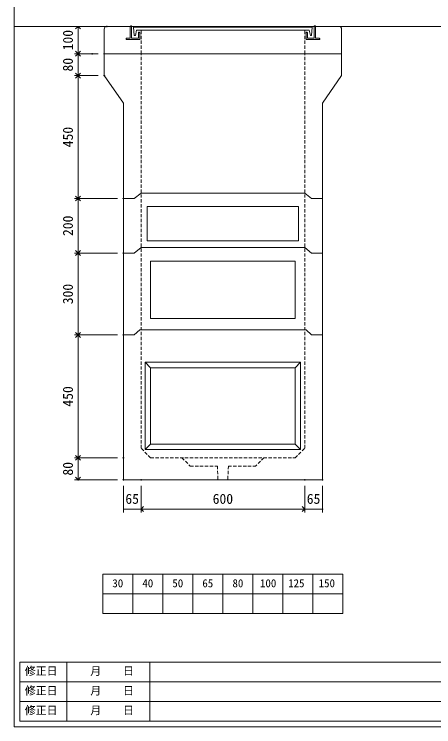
# Model space of a CAD drawing. Units: millimetres, scale not verified. Extents: x -4890 to 18490, y -2316 to 2316.
# Drawn here: x -1230 to 308, y -1959 to 651 of the extents above; entities that cross this region are included whole.
import ezdxf
from ezdxf.enums import TextEntityAlignment as Align

# ---------------------------------------------------------------- set-up
doc = ezdxf.new("R2010")
doc.units = ezdxf.units.MM
doc.header["$LTSCALE"] = 10
doc.header["$PDMODE"] = 32
doc.header["$PDSIZE"] = 2
doc.linetypes.add('DASHED1', pattern=[1.8, 1.2, -0.6])
doc.linetypes.add('USER2', pattern=[50.8, 31.75, -6.35, 6.35, -6.35])
doc.layers.add('0-1_Defpoints', color=7, linetype='Continuous')
for name, color, linetype, lineweight in [('0-2_waku', 7, 'Continuous', 18), ('0-3_gaikei', 7, 'Continuous', 18), ('0-4_kakure', 7, 'DASHED1', 5), ('0-5_sunpou', 7, 'Continuous', 5), ('0-9_uchigawa', 6, 'Continuous', 18), ('0-B_futa', 3, 'Continuous', 18), ('0-C_GL', 4, 'Continuous', 18), ('0-E_文字１', 7, 'Continuous', 18), ('1-3_uchigawa2', 6, 'USER2', 18)]:
    doc.layers.add(name, color=color, linetype=linetype, lineweight=lineweight)
doc.styles.add('ＭＳ ゴシック', font='')
doc.styles.get('ＭＳ ゴシック').set_extended_font_data('MS Gothic')

# ---------------------------------------------------------------- blocks, each defined once
blk = doc.blocks.new('D41')
at = {"layer": '0-1_Defpoints'}
for p in [(617.32, 1134.36), (682.32, 1134.36), (682.32, 1026.89)]:
    blk.add_point(p, dxfattribs=at)
at = {"layer": '0-5_sunpou'}
for p, q in [((617.32, 1112.36), (617.32, 1013.89)), ((682.32, 1112.36), (682.32, 1013.89)), ((617.32, 1026.89), (682.32, 1026.89))]:
    blk.add_line(p, q, dxfattribs=at)
at = {"layer": '0-5_sunpou', "style": 'ＭＳ ゴシック'}
blk.add_text('65', height=36.66, dxfattribs=at).set_placement((624.82, 1034.89), align=Align.BOTTOM_LEFT)
blk = doc.blocks.new('_Open90')
at = {"layer": '0-5_sunpou'}
blk.add_line((0, 0), (-1, 0), dxfattribs=at)
blk.add_lwpolyline([(-0.5, 0.5), (0, 0), (-0.5, -0.5)], dxfattribs=at)
blk = doc.blocks.new('D42')
at = {"layer": '0-1_Defpoints'}
for p in [(682.32, 1134.36), (1282.32, 1134.36), (1282.32, 1026.89)]:
    blk.add_point(p, dxfattribs=at)
at = {"layer": '0-5_sunpou'}
for p, q in [((682.32, 1112.36), (682.32, 1013.89)), ((1282.32, 1112.36), (1282.32, 1013.89)), ((700.32, 1026.89), (1264.32, 1026.89))]:
    blk.add_line(p, q, dxfattribs=at)
at = {"layer": '0-5_sunpou', "xscale": 18, "yscale": 18, "rotation": 180}
blk.add_blockref('_Open90', (682.32, 1026.89), dxfattribs=at)
at = {"layer": '0-5_sunpou', "xscale": 18, "yscale": 18}
blk.add_blockref('_Open90', (1282.32, 1026.89), dxfattribs=at)
at = {"layer": '0-5_sunpou', "style": 'ＭＳ ゴシック'}
blk.add_text('600', height=36.66, dxfattribs=at).set_placement((944.82, 1034.89), align=Align.BOTTOM_LEFT)
blk = doc.blocks.new('D43')
at = {"layer": '0-1_Defpoints'}
for p in [(1282.32, 1134.36), (1347.32, 1134.36), (1347.32, 1026.89)]:
    blk.add_point(p, dxfattribs=at)
at = {"layer": '0-5_sunpou'}
for p, q in [((1282.32, 1112.36), (1282.32, 1013.89)), ((1347.32, 1112.36), (1347.32, 1013.89)), ((1282.32, 1026.89), (1347.32, 1026.89))]:
    blk.add_line(p, q, dxfattribs=at)
at = {"layer": '0-5_sunpou', "style": 'ＭＳ ゴシック'}
blk.add_text('65', height=36.66, dxfattribs=at).set_placement((1289.82, 1034.89), align=Align.BOTTOM_LEFT)
blk = doc.blocks.new('D31')
at = {"layer": '0-1_Defpoints'}
for p in [(557.32, 2794.36), (451.29, 2694.36), (503.32, 2694.36)]:
    blk.add_point(p, dxfattribs=at)
at = {"layer": '0-5_sunpou'}
for p, q in [((535.32, 2794.36), (438.29, 2794.36)), ((451.29, 2776.36), (451.29, 2712.36)), ((481.32, 2694.36), (438.29, 2694.36))]:
    blk.add_line(p, q, dxfattribs=at)
at = {"layer": '0-5_sunpou', "xscale": 18, "yscale": 18}
for p, rotation in [((451.29, 2794.36), 90), ((451.29, 2694.36), 270)]:
    blk.add_blockref('_Open90', p, dxfattribs=dict(at, rotation=rotation))
at = {"layer": '0-5_sunpou', "style": 'ＭＳ ゴシック'}
blk.add_text('100', height=36.66, rotation=90, dxfattribs=at).set_placement((443.29, 2706.86), align=Align.BOTTOM_LEFT)
blk = doc.blocks.new('D32')
at = {"layer": '0-1_Defpoints'}
for p in [(547.32, 2694.36), (451.29, 2614.36), (547.32, 2614.36)]:
    blk.add_point(p, dxfattribs=at)
at = {"layer": '0-5_sunpou'}
for p, q in [((525.32, 2694.36), (438.29, 2694.36)), ((451.29, 2676.36), (451.29, 2632.36)), ((525.32, 2614.36), (438.29, 2614.36))]:
    blk.add_line(p, q, dxfattribs=at)
at = {"layer": '0-5_sunpou', "xscale": 18, "yscale": 18}
for p, rotation in [((451.29, 2694.36), 90), ((451.29, 2614.36), 270)]:
    blk.add_blockref('_Open90', p, dxfattribs=dict(at, rotation=rotation))
at = {"layer": '0-5_sunpou', "style": 'ＭＳ ゴシック'}
blk.add_text('80', height=36.66, rotation=90, dxfattribs=at).set_placement((443.29, 2629.36), align=Align.BOTTOM_LEFT)
blk = doc.blocks.new('D33')
at = {"layer": '0-1_Defpoints'}
for p in [(547.32, 2614.36), (451.29, 2164.36), (617.32, 2164.36)]:
    blk.add_point(p, dxfattribs=at)
at = {"layer": '0-5_sunpou'}
for p, q in [((525.32, 2614.36), (438.29, 2614.36)), ((451.29, 2596.36), (451.29, 2182.36)), ((595.32, 2164.36), (438.29, 2164.36))]:
    blk.add_line(p, q, dxfattribs=at)
at = {"layer": '0-5_sunpou', "xscale": 18, "yscale": 18}
for p, rotation in [((451.29, 2614.36), 90), ((451.29, 2164.36), 270)]:
    blk.add_blockref('_Open90', p, dxfattribs=dict(at, rotation=rotation))
at = {"layer": '0-5_sunpou', "style": 'ＭＳ ゴシック'}
blk.add_text('450', height=36.66, rotation=90, dxfattribs=at).set_placement((443.29, 2351.86), align=Align.BOTTOM_LEFT)
blk = doc.blocks.new('D34')
at = {"layer": '0-1_Defpoints'}
for p in [(617.32, 2164.36), (451.29, 1964.36), (617.32, 1964.36)]:
    blk.add_point(p, dxfattribs=at)
at = {"layer": '0-5_sunpou'}
for p, q in [((595.32, 2164.36), (438.29, 2164.36)), ((451.29, 2146.36), (451.29, 1982.36)), ((595.32, 1964.36), (438.29, 1964.36))]:
    blk.add_line(p, q, dxfattribs=at)
at = {"layer": '0-5_sunpou', "xscale": 18, "yscale": 18}
for p, rotation in [((451.29, 2164.36), 90), ((451.29, 1964.36), 270)]:
    blk.add_blockref('_Open90', p, dxfattribs=dict(at, rotation=rotation))
at = {"layer": '0-5_sunpou', "style": 'ＭＳ ゴシック'}
blk.add_text('200', height=36.66, rotation=90, dxfattribs=at).set_placement((443.29, 2026.86), align=Align.BOTTOM_LEFT)
blk = doc.blocks.new('D35')
at = {"layer": '0-1_Defpoints'}
for p in [(617.32, 1964.36), (451.29, 1664.36), (617.32, 1664.36)]:
    blk.add_point(p, dxfattribs=at)
at = {"layer": '0-5_sunpou'}
for p, q in [((595.32, 1964.36), (438.29, 1964.36)), ((451.29, 1946.36), (451.29, 1682.36)), ((595.32, 1664.36), (438.29, 1664.36))]:
    blk.add_line(p, q, dxfattribs=at)
at = {"layer": '0-5_sunpou', "xscale": 18, "yscale": 18}
for p, rotation in [((451.29, 1964.36), 90), ((451.29, 1664.36), 270)]:
    blk.add_blockref('_Open90', p, dxfattribs=dict(at, rotation=rotation))
at = {"layer": '0-5_sunpou', "style": 'ＭＳ ゴシック'}
blk.add_text('300', height=36.66, rotation=90, dxfattribs=at).set_placement((443.29, 1776.86), align=Align.BOTTOM_LEFT)
blk = doc.blocks.new('D36')
at = {"layer": '0-1_Defpoints'}
for p in [(617.32, 1664.36), (451.29, 1214.36), (617.32, 1214.36)]:
    blk.add_point(p, dxfattribs=at)
at = {"layer": '0-5_sunpou'}
for p, q in [((595.32, 1664.36), (438.29, 1664.36)), ((451.29, 1646.36), (451.29, 1232.36)), ((595.32, 1214.36), (438.29, 1214.36))]:
    blk.add_line(p, q, dxfattribs=at)
at = {"layer": '0-5_sunpou', "xscale": 18, "yscale": 18}
for p, rotation in [((451.29, 1664.36), 90), ((451.29, 1214.36), 270)]:
    blk.add_blockref('_Open90', p, dxfattribs=dict(at, rotation=rotation))
at = {"layer": '0-5_sunpou', "style": 'ＭＳ ゴシック'}
blk.add_text('450', height=36.66, rotation=90, dxfattribs=at).set_placement((443.29, 1401.86), align=Align.BOTTOM_LEFT)
blk = doc.blocks.new('D37')
at = {"layer": '0-1_Defpoints'}
for p in [(617.32, 1214.36), (451.29, 1134.36), (617.32, 1134.36)]:
    blk.add_point(p, dxfattribs=at)
at = {"layer": '0-5_sunpou'}
for p, q in [((595.32, 1214.36), (438.29, 1214.36)), ((451.29, 1196.36), (451.29, 1152.36)), ((595.32, 1134.36), (438.29, 1134.36))]:
    blk.add_line(p, q, dxfattribs=at)
at = {"layer": '0-5_sunpou', "xscale": 18, "yscale": 18}
for p, rotation in [((451.29, 1214.36), 90), ((451.29, 1134.36), 270)]:
    blk.add_blockref('_Open90', p, dxfattribs=dict(at, rotation=rotation))
at = {"layer": '0-5_sunpou', "style": 'ＭＳ ゴシック'}
blk.add_text('80', height=36.66, rotation=90, dxfattribs=at).set_placement((443.29, 1149.36), align=Align.BOTTOM_LEFT)

msp = doc.modelspace()

# ---------------------------------------------------------------- linework, layer by layer
at = {"layer": '0-2_waku'}
for p, q in [((-1229.63, 2316), (-1229.63, -1959)), ((-904.63, -1400), (-24.63, -1400)), ((-904.63, -1400), (-904.63, -1544)), ((-904.63, -1400), (-904.63, -1544)), ((-904.63, -1400), (-904.63, -1544)), ((-904.63, -1400), (-904.63, -1544)), ((-794.63, -1400), (-794.63, -1544)), ((-684.63, -1400), (-684.63, -1544)), ((-684.63, -1400), (-684.63, -1544)), ((-574.63, -1400), (-574.63, -1544)), ((-464.63, -1400), (-464.63, -1544)), ((-354.63, -1400), (-354.63, -1544)), ((-244.63, -1400), (-244.63, -1544)), ((-134.63, -1400), (-134.63, -1544)), ((-24.63, -1400), (-24.63, -1544)), ((-904.63, -1472), (-24.63, -1472)), ((-904.63, -1544), (-24.63, -1544)), ((-1209.63, -1723), (-1209.63, -1939)), ((-1209.63, -1723), (818.37, -1723)), ((-1037.13, -1723), (-1037.13, -1939)), ((-732.13, -1723), (-732.13, -1939)), ((-732.13, -1723), (-732.13, -1939)), ((-1209.63, -1795), (818.37, -1795)), ((-1209.63, -1867), (530.37, -1867)), ((-1209.63, -1939), (818.37, -1939)), ((-1229.63, -1959), (4890.37, -1959)), ((-1229.63, -1959), (4890.37, -1959))]:
    msp.add_line(p, q, dxfattribs=at)
at = {"layer": '0-3_gaikei'}
for p, q in [((-889.63, 606), (-804.64, 606)), ((-124.63, 606), (-39.63, 606)), ((-899.63, 506), (-899.63, 596)), ((-29.63, 506), (-29.63, 596)), ((-899.63, 506), (-899.63, 426)), ((-899.63, 506), (-789.63, 506)), ((-899.63, 506), (-789.63, 506)), ((-899.63, 506), (-789.63, 506)), ((-899.63, 506), (-789.63, 506)), ((-864.63, 506), (-64.63, 506)), ((-864.63, 506), (-64.63, 506)), ((-864.63, 506), (-64.63, 506)), ((-864.63, 506), (-64.63, 506)), ((-29.63, 506), (-139.63, 506)), ((-29.63, 506), (-139.63, 506)), ((-29.63, 506), (-139.63, 506)), ((-29.63, 506), (-139.63, 506)), ((-29.63, 506), (-29.63, 426)), ((-829.63, 325), (-899.63, 426)), ((-99.63, 325), (-29.63, 426)), ((-829.63, 325), (-829.63, -1054)), ((-99.63, 325), (-99.63, -1054)), ((-829.63, -24), (-789.63, -24)), ((-829.63, -24), (-789.63, -24)), ((-789.63, -24), (-764.63, -4)), ((-764.63, -4), (-164.63, -4)), ((-164.63, -4), (-139.63, -24)), ((-139.63, -24), (-99.63, -24)), ((-99.63, -24), (-139.63, -24)), ((-99.63, -24), (-139.63, -24)), ((-789.63, -224), (-764.63, -204)), ((-764.63, -204), (-164.63, -204)), ((-164.63, -204), (-139.63, -224)), ((-829.63, -224), (-789.63, -224)), ((-829.63, -224), (-789.63, -224)), ((-139.63, -224), (-99.63, -224)), ((-99.63, -224), (-139.63, -224)), ((-99.63, -224), (-139.63, -224)), ((-769.63, -505), (-789.63, -524)), ((-769.63, -505), (-789.63, -524)), ((-769.63, -505), (-789.63, -524)), ((-769.63, -505), (-789.63, -524)), ((-769.63, -505), (-789.63, -524)), ((-769.63, -505), (-789.63, -524)), ((-769.63, -505), (-159.63, -505)), ((-769.63, -505), (-159.63, -505)), ((-139.63, -524), (-159.63, -505)), ((-139.63, -524), (-159.63, -505)), ((-829.63, -524), (-789.63, -524)), ((-829.63, -524), (-789.63, -524)), ((-829.63, -524), (-789.63, -524)), ((-829.63, -524), (-789.63, -524)), ((-829.63, -524), (-789.63, -524)), ((-829.63, -524), (-789.63, -524)), ((-139.63, -524), (-99.63, -524)), ((-99.63, -524), (-139.63, -524)), ((-99.63, -524), (-139.63, -524)), ((-99.63, -524), (-139.63, -524)), ((-139.63, -524), (-99.63, -524)), ((-99.63, -524), (-139.63, -524)), ((-99.63, -524), (-139.63, -524)), ((-99.63, -524), (-139.63, -524)), ((-829.63, -1054), (-99.63, -1054))]:
    msp.add_line(p, q, dxfattribs=at)
for points in [[(-139.63, -24), (-99.63, -24), (-139.63, -24)], [(-139.63, -224), (-99.63, -224), (-139.63, -224)], [(-139.63, -524), (-159.63, -505), (-139.63, -524)], [(-139.63, -524), (-159.63, -505), (-139.63, -524)], [(-139.63, -524), (-99.63, -524), (-139.63, -524)], [(-139.63, -524), (-99.63, -524), (-139.63, -524)]]:
    msp.add_lwpolyline(points, dxfattribs=at)
for centre, radius, start, end in [((-890.21, 596.58), 9.44, 86.47383, 183.52617), ((-39.3, 596.33), 9.68, 358.04251, 91.95749)]:
    msp.add_arc(centre, radius, start, end, dxfattribs=at)
at = {"layer": '0-4_kakure'}
for p, q in [((-764.63, 506), (-764.63, 592.5)), ((-164.63, 506), (-164.63, 592.5)), ((-764.63, -939), (-764.63, 506)), ((-729.63, -974), (-764.63, -939)), ((-729.63, -974), (-199.63, -974)), ((-614.63, -974), (-584.63, -1004)), ((-314.63, -974), (-344.63, -1004)), ((-444.63, -1004), (-446.63, -1054)), ((-444.63, -1004), (-344.63, -1004))]:
    msp.add_line(p, q, dxfattribs=at)
for points in [[(-199.63, -974), (-164.63, -939), (-164.63, 506)], [(-584.63, -1004), (-484.63, -1004), (-482.63, -1054)]]:
    msp.add_lwpolyline(points, dxfattribs=at)
at = {"layer": '0-9_uchigawa'}
for p, q in [((-749.63, -624), (-749.63, -944)), ((-749.63, -624), (-179.63, -624)), ((-749.63, -624), (-729.63, -644)), ((-199.63, -644), (-179.63, -624)), ((-179.63, -624), (-179.63, -944)), ((-729.63, -644), (-729.63, -924)), ((-729.63, -644), (-729.63, -924)), ((-729.63, -644), (-199.63, -644)), ((-199.63, -644), (-199.63, -924)), ((-199.63, -644), (-199.63, -924)), ((-749.63, -944), (-729.63, -924)), ((-729.63, -924), (-464.63, -924)), ((-464.63, -924), (-199.63, -924)), ((-179.63, -944), (-199.63, -924)), ((-749.63, -944), (-464.63, -944)), ((-464.63, -944), (-179.63, -944))]:
    msp.add_line(p, q, dxfattribs=at)
at = {"layer": '0-B_futa'}
for p, q in [((-804.64, 606), (-804.64, 563)), ((-802.64, 608), (-799.64, 608)), ((-799.64, 608), (-799.64, 563)), ((-791.82, 603.5), (-137.49, 603.5)), ((-791.82, 603.5), (-789.33, 573.5)), ((-137.49, 603.5), (-139.74, 573.5)), ((-129.63, 608), (-129.63, 563)), ((-129.63, 608), (-126.63, 608)), ((-124.63, 606), (-124.63, 563)), ((-781.3, 592.5), (-785.62, 573.5)), ((-781.3, 592.5), (-147.97, 592.5)), ((-774.64, 583), (-774.64, 563)), ((-772.64, 585), (-771.64, 585)), ((-769.64, 583), (-769.64, 558)), ((-159.63, 583), (-159.63, 558)), ((-156.63, 585), (-157.63, 585)), ((-154.63, 583), (-154.63, 563)), ((-147.97, 592.5), (-143.65, 573.5)), ((-819.64, 561), (-819.64, 560)), ((-817.64, 563), (-804.64, 563)), ((-769.64, 558), (-817.64, 558)), ((-799.64, 563), (-774.64, 563)), ((-789.33, 573.5), (-785.62, 573.5)), ((-159.63, 558), (-111.63, 558)), ((-129.63, 563), (-154.63, 563)), ((-139.74, 573.5), (-143.65, 573.5)), ((-111.63, 563), (-124.63, 563)), ((-109.63, 561), (-109.63, 560))]:
    msp.add_line(p, q, dxfattribs=at)
for centre, start, end in [((-802.64, 606), 90, 180), ((-126.63, 606), 0, 90), ((-772.64, 583), 90, 180), ((-771.64, 583), 0, 90), ((-157.63, 583), 90, 180), ((-156.63, 583), 0, 90), ((-817.64, 561), 90, 180), ((-817.64, 560), 180, 270), ((-111.63, 561), 0, 90), ((-111.63, 560), 270, 0)]:
    msp.add_arc(centre, 2, start, end, dxfattribs=at)
at = {"layer": '0-C_GL'}
msp.add_line((-1229.63, 606), (4890.37, 606), dxfattribs=at)
msp.add_line((-1229.63, 606), (4890.37, 606), dxfattribs=at)
at = {"layer": '1-3_uchigawa2'}
for p, q in [((-742.13, -54), (-742.13, -179)), ((-742.13, -54), (-464.63, -54)), ((-187.13, -54), (-464.63, -54)), ((-187.13, -54), (-187.13, -179)), ((-742.13, -179), (-464.63, -179)), ((-187.13, -179), (-464.63, -179)), ((-729.63, -254), (-464.63, -254)), ((-729.63, -254), (-729.63, -464)), ((-199.63, -254), (-464.63, -254)), ((-199.63, -254), (-199.63, -464)), ((-729.63, -464), (-464.63, -464)), ((-199.63, -464), (-464.63, -464))]:
    msp.add_line(p, q, dxfattribs=at)

# ---------------------------------------------------------------- block references
at = {"layer": '0-5_sunpou'}
for name in ['D31', 'D32', 'D33', 'D34', 'D35', 'D36', 'D37', 'D41', 'D42', 'D43']:
    msp.add_blockref(name, (-1446.95, -2188.36), dxfattribs=at)

# ---------------------------------------------------------------- texts
at = {"layer": '0-E_文字１', "style": 'ＭＳ ゴシック'}
for s, p in [('30', (-869.95, -1456.81)), ('40', (-759.95, -1456.81)), ('50', (-649.95, -1456.81)), ('65', (-539.95, -1456.81)), ('80', (-429.54, -1456.81)), ('100', (-328.67, -1456.81)), ('125', (-225.28, -1456.81)), ('150', (-113.52, -1456.81)), ('修正日', (-1190.98, -1778.29)), ('\u3000\u3000月\u3000\u3000日', (-1030.83, -1778.29)), ('修正日', (-1190.98, -1850.29)), ('\u3000\u3000月\u3000\u3000日', (-1030.83, -1850.29)), ('修正日', (-1190.98, -1922.29)), ('\u3000\u3000月\u3000\u3000日', (-1030.83, -1922.29))]:
    msp.add_text(s, height=29.33, dxfattribs=at).set_placement(p, align=Align.BOTTOM_LEFT)

doc.saveas('drawing.dxf')
